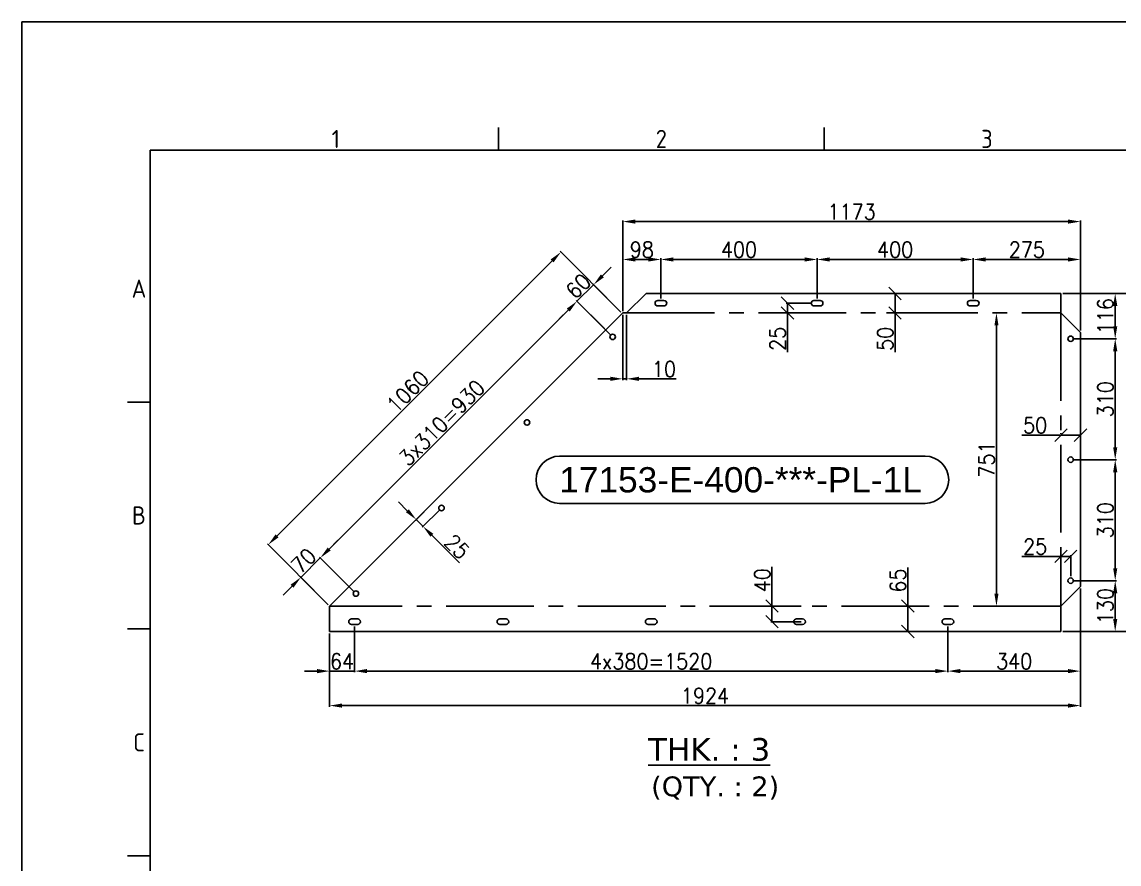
# Model space of a CAD drawing. Header units: inches. Extents: x 98758 to 118468, y 66787 to 119708.
# Drawn here: x 98965 to 101776, y 89484 to 91642 of the extents above; entities that cross this region are included whole.
import ezdxf
from ezdxf.enums import TextEntityAlignment as Align

# ---------------------------------------------------------------- set-up
doc = ezdxf.new("R2010")
doc.units = ezdxf.units.IN
doc.header["$MEASUREMENT"] = 0
for name, pattern in [('CENTER2', [1.125, 0.75, -0.125, 0.125, -0.125]), ('HIDDEN', [0.375, 0.25, -0.125]), ('HIDDEN2', [0.1875, 0.125, -0.0625])]:
    doc.linetypes.add(name, pattern=pattern)
for name, color, linetype in [('2', 2, 'HIDDEN2'), ('3', 3, 'Continuous'), ('3-TEXT', 6, 'Continuous'), ('CADRE', 5, 'Continuous')]:
    doc.layers.add(name, color=color, linetype=linetype)
doc.styles.add('ISO Proportional', font='isocp.shx')
doc.styles.add('ROMANS', font='ROMANS.shx', dxfattribs={"width": 0.9})
doc.styles.add('style1', font='verdana.ttf')
doc.styles.add('style10', font='swissl.ttf', dxfattribs={"height": 40})
doc.styles.add('ver', font='verdana.ttf')
doc.dimstyles.new('11', dxfattribs={"dimtxt": 40, "dimasz": 32, "dimexe": 3, "dimexo": 5, "dimgap": 5, "dimtad": 1, "dimdec": 0, "dimdsep": 46, "dimtxsty": 'ROMANS', "dimcen": 2.5, "dimclrd": 6, "dimclre": 6, "dimclrt": 2, "dimadec": 0, "dimazin": 0, "dimtfac": 1, "dimtdec": 0, "dimtmove": 0, "dimatfit": 3, "dimfxl": 1, "dimarcsym": 0})

# ---------------------------------------------------------------- blocks, each defined once
blk = doc.blocks.new('KADR')
at = {"layer": 'CADRE', "color": 2}
for p, q in [((222188.2, 8136.1), (222188.2, 8233.3)), ((223583.6, 8136.1), (223583.6, 8233.3)), ((220598.3, 7056.8), (220695.6, 7056.8)), ((220598.3, 6084.4), (220695.6, 6084.4)), ((220598.3, 5112), (220695.6, 5112))]:
    blk.add_line(p, q, dxfattribs=at)
at = {"layer": 'CADRE', "color": 1}
blk.add_lwpolyline([(220145.5, -7651), (243248.6, -7651), (243248.6, 8686.2), (220145.5, 8686.2)], close=True, dxfattribs=at)
at = {"layer": 'CADRE'}
blk.add_lwpolyline([(220695.6, -7100.9), (242698.5, -7100.9), (242698.5, 8136.1), (220695.6, 8136.1)], close=True, dxfattribs=at)
at = {"layer": 'CADRE', "color": 2, "style": 'ISO Proportional'}
for s, p in [('1', (221490.5, 8184.7)), ('2', (222885.9, 8184.7)), ('3', (224281.2, 8184.7)), ('A', (220647, 7543)), ('B', (220647, 6570.6)), ('C', (220647, 5598.2))]:
    blk.add_text(s, height=77.8, dxfattribs=at).set_placement(p, align=Align.MIDDLE)
blk = doc.blocks.new('*D62')
at = {"color": 6, "lineweight": -2, "transparency": 16777216}
for p, q in [((101657.3, 90209.7), (101769.3, 90209.7)), ((101766.3, 90111.7), (101766.3, 90177.7)), ((101632.3, 90079.7), (101769.3, 90079.7))]:
    blk.add_line(p, q, dxfattribs=at)
at = {"color": 6, "transparency": 16777216}
for points in [[(101761, 90177.7), (101771.7, 90177.7), (101766.3, 90209.7)], [(101761, 90111.7), (101771.7, 90111.7), (101766.3, 90079.7)]]:
    blk.add_solid(points, dxfattribs=at)
at = {"layer": 'Defpoints', "color": 0, "transparency": 16777216}
for p in [(101652.3, 90209.7, -0.2), (101766.3, 90209.7), (101627.3, 90079.7, -0.2)]:
    blk.add_point(p, dxfattribs=at)
at = {"color": 2, "transparency": 16777216, "insert": (101741.3, 90144.7), "char_height": 40, "attachment_point": 5, "rotation": 90, "style": 'ROMANS'}
blk.add_mtext('130', dxfattribs=at)
blk = doc.blocks.new('*D63')
at = {"color": 6, "lineweight": -2, "transparency": 16777216}
for p, q in [((101657.3, 90519.7), (101769.3, 90519.7)), ((101766.3, 90241.7), (101766.3, 90487.7)), ((101657.3, 90209.7), (101769.3, 90209.7))]:
    blk.add_line(p, q, dxfattribs=at)
at = {"color": 6, "transparency": 16777216}
for points in [[(101761, 90487.7), (101771.7, 90487.7), (101766.3, 90519.7)], [(101761, 90241.7), (101771.7, 90241.7), (101766.3, 90209.7)]]:
    blk.add_solid(points, dxfattribs=at)
at = {"layer": 'Defpoints', "color": 0, "transparency": 16777216}
for p in [(101652.3, 90519.7, -0.2), (101766.3, 90519.7), (101652.3, 90209.7, -0.2)]:
    blk.add_point(p, dxfattribs=at)
at = {"color": 2, "transparency": 16777216, "insert": (101741.3, 90364.7), "char_height": 40, "attachment_point": 5, "rotation": 90, "style": 'ROMANS'}
blk.add_mtext('310', dxfattribs=at)
blk = doc.blocks.new('*D64')
at = {"color": 6, "lineweight": -2, "transparency": 16777216}
for p, q in [((101657.3, 90829.7), (101769.3, 90829.7)), ((101766.3, 90551.7), (101766.3, 90797.7)), ((101657.3, 90519.7), (101769.3, 90519.7))]:
    blk.add_line(p, q, dxfattribs=at)
at = {"color": 6, "transparency": 16777216}
for points in [[(101761, 90797.7), (101771.7, 90797.7), (101766.3, 90829.7)], [(101761, 90551.7), (101771.7, 90551.7), (101766.3, 90519.7)]]:
    blk.add_solid(points, dxfattribs=at)
at = {"layer": 'Defpoints', "color": 0, "transparency": 16777216}
for p in [(101652.3, 90829.7, -0.2), (101766.3, 90829.7), (101652.3, 90519.7, -0.2)]:
    blk.add_point(p, dxfattribs=at)
at = {"color": 2, "transparency": 16777216, "insert": (101741.3, 90674.7), "char_height": 40, "attachment_point": 5, "rotation": 90, "style": 'ROMANS'}
blk.add_mtext('310', dxfattribs=at)
blk = doc.blocks.new('*D65')
at = {"color": 6, "lineweight": -2, "transparency": 16777216}
for p, q in [((101632.3, 90945.7), (101769.3, 90945.7)), ((101766.3, 90861.7), (101766.3, 90913.7)), ((101657.3, 90829.7), (101769.3, 90829.7))]:
    blk.add_line(p, q, dxfattribs=at)
at = {"color": 6, "transparency": 16777216}
for points in [[(101761, 90913.7), (101771.7, 90913.7), (101766.3, 90945.7)], [(101761, 90861.7), (101771.7, 90861.7), (101766.3, 90829.7)]]:
    blk.add_solid(points, dxfattribs=at)
at = {"layer": 'Defpoints', "color": 0, "transparency": 16777216}
for p in [(101627.3, 90945.7, -0.2), (101766.3, 90945.7), (101652.3, 90829.7, -0.2)]:
    blk.add_point(p, dxfattribs=at)
at = {"color": 2, "transparency": 16777216, "insert": (101741.3, 90887.7), "char_height": 40, "attachment_point": 5, "rotation": 90, "style": 'ROMANS'}
blk.add_mtext('116', dxfattribs=at)
blk = doc.blocks.new('*D66')
at = {"color": 6, "lineweight": -2, "transparency": 16777216}
for p, q in [((101737.4, 90945.7), (101884.8, 90945.7)), ((101881.8, 90111.7), (101881.8, 90913.7)), ((101737.4, 90079.7), (101884.8, 90079.7))]:
    blk.add_line(p, q, dxfattribs=at)
at = {"color": 6, "transparency": 16777216}
for points in [[(101876.5, 90913.7), (101887.1, 90913.7), (101881.8, 90945.7)], [(101876.5, 90111.7), (101887.1, 90111.7), (101881.8, 90079.7)]]:
    blk.add_solid(points, dxfattribs=at)
at = {"layer": 'Defpoints', "color": 0, "transparency": 16777216}
for p in [(101732.4, 90945.7), (101881.8, 90945.7), (101732.4, 90079.7)]:
    blk.add_point(p, dxfattribs=at)
at = {"color": 2, "transparency": 16777216, "insert": (101856.8, 90512.7), "char_height": 40, "attachment_point": 5, "rotation": 90, "style": 'ROMANS'}
blk.add_mtext('866', dxfattribs=at)
blk = doc.blocks.new('*D67')
at = {"color": 6, "lineweight": -2, "transparency": 16777216}
for p, q in [((101402.5, 90932.7), (101402.5, 91035.9)), ((101645.3, 91032.9), (101434.5, 91032.9)), ((101677.3, 90850.7), (101677.3, 91035.9))]:
    blk.add_line(p, q, dxfattribs=at)
at = {"color": 6, "transparency": 16777216}
for points in [[(101434.5, 91038.2), (101434.5, 91027.5), (101402.5, 91032.9)], [(101645.3, 91038.2), (101645.3, 91027.5), (101677.3, 91032.9)]]:
    blk.add_solid(points, dxfattribs=at)
at = {"layer": 'Defpoints', "color": 0, "transparency": 16777216}
for p in [(101402.5, 91032.9), (101402.5, 90927.7, -0.2), (101677.3, 90845.7, -0.2)]:
    blk.add_point(p, dxfattribs=at)
at = {"color": 2, "transparency": 16777216, "insert": (101539.9, 91057.9), "char_height": 40, "attachment_point": 5, "style": 'ROMANS'}
blk.add_mtext('275', dxfattribs=at)
blk = doc.blocks.new('*D68')
at = {"color": 6, "lineweight": -2, "transparency": 16777216}
for p, q in [((101002.5, 90932.7), (101002.5, 91035.9)), ((101370.5, 91032.9), (101034.5, 91032.9)), ((101402.5, 90932.7), (101402.5, 91035.9))]:
    blk.add_line(p, q, dxfattribs=at)
at = {"color": 6, "transparency": 16777216}
for points in [[(101034.5, 91038.2), (101034.5, 91027.5), (101002.5, 91032.9)], [(101370.5, 91038.2), (101370.5, 91027.5), (101402.5, 91032.9)]]:
    blk.add_solid(points, dxfattribs=at)
at = {"layer": 'Defpoints', "color": 0, "transparency": 16777216}
for p in [(101002.5, 91032.9), (101002.5, 90927.7, -0.2), (101402.5, 90927.7, -0.2)]:
    blk.add_point(p, dxfattribs=at)
at = {"color": 2, "transparency": 16777216, "insert": (101202.5, 91057.9), "char_height": 40, "attachment_point": 5, "style": 'ROMANS'}
blk.add_mtext('400', dxfattribs=at)
blk = doc.blocks.new('*D69')
at = {"color": 6, "lineweight": -2, "transparency": 16777216}
for p, q in [((100602.3, 90932.7), (100602.3, 91035.9)), ((100970.5, 91032.9), (100634.3, 91032.9)), ((101002.5, 90932.7), (101002.5, 91035.9))]:
    blk.add_line(p, q, dxfattribs=at)
at = {"color": 6, "transparency": 16777216}
for points in [[(100634.3, 91038.2), (100634.3, 91027.5), (100602.3, 91032.9)], [(100970.5, 91038.2), (100970.5, 91027.5), (101002.5, 91032.9)]]:
    blk.add_solid(points, dxfattribs=at)
at = {"layer": 'Defpoints', "color": 0, "transparency": 16777216}
for p in [(100602.3, 91032.9), (100602.3, 90927.7, -0.2), (101002.5, 90927.7, -0.2)]:
    blk.add_point(p, dxfattribs=at)
at = {"color": 2, "transparency": 16777216, "insert": (100802.4, 91057.9), "char_height": 40, "attachment_point": 5, "style": 'ROMANS'}
blk.add_mtext('400', dxfattribs=at)
blk = doc.blocks.new('*D70')
at = {"color": 6, "lineweight": -2, "transparency": 16777216}
for p, q in [((100504.7, 90900.7), (100504.7, 91035.9)), ((100570.3, 91032.9), (100536.7, 91032.9)), ((100602.3, 90932.7), (100602.3, 91035.9))]:
    blk.add_line(p, q, dxfattribs=at)
at = {"color": 6, "transparency": 16777216}
for points in [[(100536.7, 91038.2), (100536.7, 91027.5), (100504.7, 91032.9)], [(100570.3, 91038.2), (100570.3, 91027.5), (100602.3, 91032.9)]]:
    blk.add_solid(points, dxfattribs=at)
at = {"layer": 'Defpoints', "color": 0, "transparency": 16777216}
for p in [(100504.7, 91032.9), (100602.3, 90927.7, -0.2), (100504.7, 90895.7, -0.2)]:
    blk.add_point(p, dxfattribs=at)
at = {"color": 2, "transparency": 16777216, "insert": (100553.5, 91057.9), "char_height": 40, "attachment_point": 5, "style": 'ROMANS'}
blk.add_mtext('98', dxfattribs=at)
blk = doc.blocks.new('*D71')
at = {"color": 6, "lineweight": -2, "transparency": 16777216}
for p, q in [((100504.7, 90890.7), (100504.7, 90724)), ((100514.7, 90890.7), (100514.7, 90724)), ((100472.7, 90727), (100440.7, 90727)), ((100504.7, 90727), (100514.7, 90727)), ((100546.7, 90727), (100641.8, 90727))]:
    blk.add_line(p, q, dxfattribs=at)
at = {"color": 6, "transparency": 16777216}
for points in [[(100472.7, 90732.4), (100472.7, 90721.7), (100504.7, 90727)], [(100546.7, 90732.4), (100546.7, 90721.7), (100514.7, 90727)]]:
    blk.add_solid(points, dxfattribs=at)
at = {"layer": 'Defpoints', "color": 0, "transparency": 16777216}
for p in [(100504.7, 90895.7, -0.2), (100514.7, 90895.7, -0.2), (100514.7, 90727)]:
    blk.add_point(p, dxfattribs=at)
at = {"color": 2, "transparency": 16777216, "insert": (100610.2, 90752), "char_height": 40, "attachment_point": 5, "style": 'ROMANS'}
blk.add_mtext('10', dxfattribs=at)
blk = doc.blocks.new('*D72')
at = {"color": 6, "lineweight": -2, "transparency": 16777216}
for p, q in [((100475.2, 90837.9), (100385.3, 90927.8)), ((100364.8, 90903), (99752.4, 90290.7)), ((99817.6, 90180.3), (99727.7, 90270.2))]:
    blk.add_line(p, q, dxfattribs=at)
at = {"color": 6, "transparency": 16777216}
for points in [[(100361, 90906.8), (100368.6, 90899.3), (100387.4, 90925.7)], [(99748.6, 90294.5), (99756.2, 90286.9), (99729.8, 90268.1)]]:
    blk.add_solid(points, dxfattribs=at)
at = {"layer": 'Defpoints', "color": 0, "transparency": 16777216}
for p in [(100478.7, 90834.4, -0.4), (99729.8, 90268.1), (99821.1, 90176.8, -0.2)]:
    blk.add_point(p, dxfattribs=at)
at = {"color": 2, "transparency": 16777216, "insert": (100040.9, 90614.5), "char_height": 40, "attachment_point": 5, "rotation": 44.9992, "style": 'ROMANS'}
blk.add_mtext('3x310=930', dxfattribs=at)
blk = doc.blocks.new('*D73')
at = {"color": 6, "lineweight": -2, "transparency": 16777216}
for p, q in [((99752.4, 90290.7), (99775, 90313.3)), ((99680, 90218.3), (99729.8, 90268.1)), ((99799.9, 90198), (99727.7, 90270.2)), ((99657.4, 90195.7), (99634.8, 90173)), ((99750.1, 90148.2), (99677.9, 90220.4))]:
    blk.add_line(p, q, dxfattribs=at)
at = {"color": 6, "transparency": 16777216}
for points in [[(99748.6, 90294.5), (99756.2, 90286.9), (99729.8, 90268.1)], [(99653.6, 90199.4), (99661.2, 90191.9), (99680, 90218.3)]]:
    blk.add_solid(points, dxfattribs=at)
at = {"layer": 'Defpoints', "color": 0, "transparency": 16777216}
for p in [(99729.8, 90268.1), (99803.4, 90194.4), (99753.7, 90144.7, -0.2)]:
    blk.add_point(p, dxfattribs=at)
at = {"color": 2, "transparency": 16777216, "insert": (99687.2, 90260.9), "char_height": 40, "attachment_point": 5, "rotation": 44.9992, "style": 'ROMANS'}
blk.add_mtext('70', dxfattribs=at)
blk = doc.blocks.new('*D74')
at = {"color": 6, "lineweight": -2, "transparency": 16777216}
for p, q in [((100452.6, 90990.9), (100475.2, 91013.5)), ((100430, 90968.2), (100387.4, 90925.7)), ((100500.1, 90898.1), (100427.8, 90970.3)), ((100457.5, 90855.6), (100385.3, 90927.8)), ((100364.8, 90903), (100342.2, 90880.4))]:
    blk.add_line(p, q, dxfattribs=at)
at = {"color": 6, "transparency": 16777216}
for points in [[(100448.8, 90994.6), (100456.4, 90987.1), (100430, 90968.2)], [(100361, 90906.8), (100368.6, 90899.3), (100387.4, 90925.7)]]:
    blk.add_solid(points, dxfattribs=at)
at = {"layer": 'Defpoints', "color": 0, "transparency": 16777216}
for p in [(100387.4, 90925.7), (100503.6, 90894.6, -0.2), (100461, 90852)]:
    blk.add_point(p, dxfattribs=at)
at = {"color": 2, "transparency": 16777216, "insert": (100391, 90964.6), "char_height": 40, "attachment_point": 5, "rotation": 44.9992, "style": 'ROMANS'}
blk.add_mtext('60', dxfattribs=at)
blk = doc.blocks.new('*D75')
at = {"color": 6, "lineweight": -2, "transparency": 16777216}
for p, q in [((100499.9, 90898), (100344.1, 91053.9)), ((100323.5, 91029.1), (99619, 90324.6)), ((99750.1, 90148.2), (99594.3, 90304.1))]:
    blk.add_line(p, q, dxfattribs=at)
at = {"color": 6, "transparency": 16777216}
for points in [[(100319.8, 91032.9), (100327.3, 91025.3), (100346.2, 91051.7)], [(99615.2, 90328.3), (99622.8, 90320.8), (99596.4, 90301.9)]]:
    blk.add_solid(points, dxfattribs=at)
at = {"layer": 'Defpoints', "color": 0, "transparency": 16777216}
for p in [(100503.5, 90894.5, -0.2), (99596.4, 90301.9), (99753.7, 90144.7, -0.2)]:
    blk.add_point(p, dxfattribs=at)
at = {"color": 2, "transparency": 16777216, "insert": (99953.6, 90694.5), "char_height": 40, "attachment_point": 5, "rotation": 45, "style": 'ROMANS'}
blk.add_mtext('1060', dxfattribs=at)
blk = doc.blocks.new('*D76')
at = {"color": 6, "lineweight": -2, "transparency": 16777216}
for p, q in [((99952.8, 90389.1), (99930.2, 90411.7)), ((100019.1, 90410.1), (99973.3, 90364.3)), ((100036.8, 90392.4), (99991, 90346.6)), ((99975.4, 90366.4), (99993.1, 90348.7)), ((100015.7, 90326.1), (100086.6, 90255.2))]:
    blk.add_line(p, q, dxfattribs=at)
at = {"color": 6, "transparency": 16777216}
for points in [[(99956.6, 90392.8), (99949, 90385.3), (99975.4, 90366.4)], [(100019.5, 90329.9), (100012, 90322.3), (99993.1, 90348.7)]]:
    blk.add_solid(points, dxfattribs=at)
at = {"layer": 'Defpoints', "color": 0, "transparency": 16777216}
for p in [(100022.6, 90413.6, -0.2), (100040.3, 90396, -0.2), (99975.4, 90366.4)]:
    blk.add_point(p, dxfattribs=at)
at = {"color": 2, "transparency": 16777216, "insert": (100080.2, 90297), "char_height": 40, "attachment_point": 5, "rotation": 315, "style": 'ROMANS'}
blk.add_mtext('25', dxfattribs=at)
blk = doc.blocks.new('*D77')
at = {"color": 6, "lineweight": -2, "transparency": 16777216}
for p, q in [((101677.3, 90189.7), (101677.3, 89975)), ((101337.6, 90092.7), (101337.6, 89975)), ((101645.3, 89978), (101369.6, 89978))]:
    blk.add_line(p, q, dxfattribs=at)
at = {"color": 6, "transparency": 16777216}
for points in [[(101369.6, 89983.4), (101369.6, 89972.7), (101337.6, 89978)], [(101645.3, 89983.4), (101645.3, 89972.7), (101677.3, 89978)]]:
    blk.add_solid(points, dxfattribs=at)
at = {"layer": 'Defpoints', "color": 0, "transparency": 16777216}
for p in [(101677.3, 90194.7, -0.2), (101337.6, 90097.7, -0.2), (101337.6, 89978)]:
    blk.add_point(p, dxfattribs=at)
at = {"color": 2, "transparency": 16777216, "insert": (101507.5, 90003), "char_height": 40, "attachment_point": 5, "style": 'ROMANS'}
blk.add_mtext('340', dxfattribs=at)
blk = doc.blocks.new('*D78')
at = {"color": 6, "lineweight": -2, "transparency": 16777216}
for p, q in [((99817.6, 90092.7), (99817.6, 89975)), ((101337.6, 90092.7), (101337.6, 89975)), ((101305.6, 89978), (99849.6, 89978))]:
    blk.add_line(p, q, dxfattribs=at)
at = {"color": 6, "transparency": 16777216}
for points in [[(99849.6, 89983.4), (99849.6, 89972.7), (99817.6, 89978)], [(101305.6, 89983.4), (101305.6, 89972.7), (101337.6, 89978)]]:
    blk.add_solid(points, dxfattribs=at)
at = {"layer": 'Defpoints', "color": 0, "transparency": 16777216}
for p in [(99817.6, 90097.7, -0.2), (101337.6, 90097.7, -0.2), (99817.6, 89978)]:
    blk.add_point(p, dxfattribs=at)
at = {"color": 2, "transparency": 16777216, "insert": (100577.6, 90003), "char_height": 40, "attachment_point": 5, "style": 'ROMANS'}
blk.add_mtext('4x380=1520', dxfattribs=at)
blk = doc.blocks.new('*D79')
at = {"color": 6, "lineweight": -2, "transparency": 16777216}
for p, q in [((99817.6, 90092.7), (99817.6, 89975)), ((99753.7, 90074.7), (99753.7, 89975)), ((99721.7, 89978), (99689.7, 89978)), ((99817.6, 89978), (99753.7, 89978)), ((99849.6, 89978), (99881.6, 89978))]:
    blk.add_line(p, q, dxfattribs=at)
at = {"color": 6, "transparency": 16777216}
for points in [[(99721.7, 89983.4), (99721.7, 89972.7), (99753.7, 89978)], [(99849.6, 89983.4), (99849.6, 89972.7), (99817.6, 89978)]]:
    blk.add_solid(points, dxfattribs=at)
at = {"layer": 'Defpoints', "color": 0, "transparency": 16777216}
for p in [(99817.6, 90097.7, -0.2), (99753.7, 90079.7, -0.2), (99753.7, 89978)]:
    blk.add_point(p, dxfattribs=at)
at = {"color": 2, "transparency": 16777216, "insert": (99785.6, 90003), "char_height": 40, "attachment_point": 5, "style": 'ROMANS'}
blk.add_mtext('64', dxfattribs=at)
blk = doc.blocks.new('*D80')
at = {"color": 6, "lineweight": -2, "transparency": 16777216}
for p, q in [((99753.7, 90019.8), (99753.7, 89886.6)), ((101677.3, 90019.8), (101677.3, 89886.6)), ((99785.7, 89889.6), (101645.3, 89889.6))]:
    blk.add_line(p, q, dxfattribs=at)
at = {"color": 6, "transparency": 16777216}
for points in [[(99785.7, 89895), (99785.7, 89884.3), (99753.7, 89889.6)], [(101645.3, 89895), (101645.3, 89884.3), (101677.3, 89889.6)]]:
    blk.add_solid(points, dxfattribs=at)
at = {"layer": 'Defpoints', "color": 0, "transparency": 16777216}
for p in [(99753.7, 90024.8), (101677.3, 90024.8), (101677.3, 89889.6)]:
    blk.add_point(p, dxfattribs=at)
at = {"color": 2, "transparency": 16777216, "insert": (100715.5, 89914.6), "char_height": 40, "attachment_point": 5, "style": 'ROMANS'}
blk.add_mtext('1924', dxfattribs=at)
blk = doc.blocks.new('_Oblique')
at = {"color": 0, "linetype": 'ByBlock', "lineweight": -2}
blk.add_line((-0.5, -0.5), (0.5, 0.5), dxfattribs=at)
blk = doc.blocks.new('*D86')
at = {"color": 6, "lineweight": -2, "transparency": 16777216}
for p, q in [((101627.3, 90582.8), (101527.1, 90582.8)), ((101627.3, 90587.8), (101627.3, 90585.8)), ((101677.3, 90582.8), (101627.3, 90582.8)), ((101677.3, 90587.8), (101677.3, 90585.8))]:
    blk.add_line(p, q, dxfattribs=at)
at = {"layer": 'Defpoints', "color": 0, "transparency": 16777216}
for p in [(101627.3, 90582.8, -0.2), (101627.3, 90582.8), (101677.3, 90582.8, -0.2)]:
    blk.add_point(p, dxfattribs=at)
at = {"color": 6, "lineweight": -2, "transparency": 16777216, "xscale": 32, "yscale": 32, "zscale": 32, "rotation": 180}
blk.add_blockref('_Oblique', (101627.3, 90582.8), dxfattribs=at)
at = {"color": 6, "lineweight": -2, "transparency": 16777216, "xscale": 32, "yscale": 32, "zscale": 32}
blk.add_blockref('_Oblique', (101677.3, 90582.8), dxfattribs=at)
at = {"color": 2, "transparency": 16777216, "insert": (101561.2, 90607.8), "char_height": 40, "attachment_point": 5, "style": 'ROMANS'}
blk.add_mtext('50', dxfattribs=at)
blk = doc.blocks.new('*D87')
at = {"color": 6, "lineweight": -2, "transparency": 16777216}
for p, q in [((101627.3, 90272.1), (101527.1, 90272.1)), ((101627.3, 90221.7), (101627.3, 90275.1)), ((101652.3, 90272.1), (101627.3, 90272.1)), ((101652.3, 90221.7), (101652.3, 90275.1))]:
    blk.add_line(p, q, dxfattribs=at)
at = {"layer": 'Defpoints', "color": 0, "transparency": 16777216}
for p in [(101627.3, 90272.1), (101627.3, 90216.7, -0.2), (101652.3, 90216.7, -0.2)]:
    blk.add_point(p, dxfattribs=at)
at = {"color": 6, "lineweight": -2, "transparency": 16777216, "xscale": 32, "yscale": 32, "zscale": 32, "rotation": 180}
blk.add_blockref('_Oblique', (101627.3, 90272.1), dxfattribs=at)
at = {"color": 6, "lineweight": -2, "transparency": 16777216, "xscale": 32, "yscale": 32, "zscale": 32}
blk.add_blockref('_Oblique', (101652.3, 90272.1), dxfattribs=at)
at = {"color": 2, "transparency": 16777216, "insert": (101561.2, 90297.1), "char_height": 40, "attachment_point": 5, "style": 'ROMANS'}
blk.add_mtext('25', dxfattribs=at)
blk = doc.blocks.new('*D88')
at = {"color": 6, "lineweight": -2, "transparency": 16777216}
for p, q in [((101235, 90144.7), (101235, 90243.2)), ((101194.3, 90144.7), (101238, 90144.7)), ((101235, 90079.7), (101235, 90144.7)), ((101194.3, 90079.7), (101238, 90079.7))]:
    blk.add_line(p, q, dxfattribs=at)
at = {"layer": 'Defpoints', "color": 0, "transparency": 16777216}
for p in [(101189.3, 90144.7, -0.2), (101235, 90144.7), (101189.3, 90079.7, -0.2)]:
    blk.add_point(p, dxfattribs=at)
at = {"color": 6, "lineweight": -2, "transparency": 16777216, "xscale": 32, "yscale": 32, "zscale": 32}
for p, rotation in [((101235, 90144.7), 90), ((101235, 90079.7), 270)]:
    blk.add_blockref('_Oblique', p, dxfattribs=dict(at, rotation=rotation))
at = {"color": 2, "transparency": 16777216, "insert": (101210, 90209.9), "char_height": 40, "attachment_point": 5, "rotation": 90, "style": 'ROMANS'}
blk.add_mtext('65', dxfattribs=at)
blk = doc.blocks.new('*D89')
at = {"color": 6, "lineweight": -2, "transparency": 16777216}
for p, q in [((100887, 90144.7), (100887, 90244.9)), ((100961.8, 90144.7), (100884, 90144.7)), ((100887, 90104.7), (100887, 90144.7)), ((100961.8, 90104.7), (100884, 90104.7))]:
    blk.add_line(p, q, dxfattribs=at)
at = {"layer": 'Defpoints', "color": 0, "transparency": 16777216}
for p in [(100887, 90144.7), (100966.8, 90144.7, -0.2), (100966.8, 90104.7, -0.2)]:
    blk.add_point(p, dxfattribs=at)
at = {"color": 6, "lineweight": -2, "transparency": 16777216, "xscale": 32, "yscale": 32, "zscale": 32}
for p, rotation in [((100887, 90144.7), 90), ((100887, 90104.7), 270)]:
    blk.add_blockref('_Oblique', p, dxfattribs=dict(at, rotation=rotation))
at = {"color": 2, "transparency": 16777216, "insert": (100862, 90210.8), "char_height": 40, "attachment_point": 5, "rotation": 90, "style": 'ROMANS'}
blk.add_mtext('40', dxfattribs=at)
blk = doc.blocks.new('*D90')
at = {"color": 6, "lineweight": -2, "transparency": 16777216}
for p, q in [((101180.8, 90945.7), (101205.2, 90945.7)), ((101202.2, 90945.7), (101202.2, 90895.7)), ((101180.8, 90895.7), (101205.2, 90895.7)), ((101202.2, 90895.7), (101202.2, 90795.4))]:
    blk.add_line(p, q, dxfattribs=at)
at = {"layer": 'Defpoints', "color": 0, "transparency": 16777216}
for p in [(101175.8, 90945.7, -0.2), (101175.8, 90895.7, -0.2), (101202.2, 90895.7)]:
    blk.add_point(p, dxfattribs=at)
at = {"color": 6, "lineweight": -2, "transparency": 16777216, "xscale": 32, "yscale": 32, "zscale": 32}
for p, rotation in [((101202.2, 90945.7), 90), ((101202.2, 90895.7), 270)]:
    blk.add_blockref('_Oblique', p, dxfattribs=dict(at, rotation=rotation))
at = {"color": 2, "transparency": 16777216, "insert": (101177.2, 90829.5), "char_height": 40, "attachment_point": 5, "rotation": 90, "style": 'ROMANS'}
blk.add_mtext('50', dxfattribs=at)
blk = doc.blocks.new('*D91')
at = {"color": 6, "lineweight": -2, "transparency": 16777216}
for p, q in [((100989.5, 90920.7), (100923.6, 90920.7)), ((100926.6, 90920.7), (100926.6, 90895.7)), ((100989.5, 90895.7), (100923.6, 90895.7)), ((100926.6, 90895.7), (100926.6, 90795.4))]:
    blk.add_line(p, q, dxfattribs=at)
at = {"layer": 'Defpoints', "color": 0, "transparency": 16777216}
for p in [(100994.5, 90920.7, -0.2), (100926.6, 90895.7), (100994.5, 90895.7, -0.2)]:
    blk.add_point(p, dxfattribs=at)
at = {"color": 6, "lineweight": -2, "transparency": 16777216, "xscale": 32, "yscale": 32, "zscale": 32}
for p, rotation in [((100926.6, 90920.7), 90), ((100926.6, 90895.7), 270)]:
    blk.add_blockref('_Oblique', p, dxfattribs=dict(at, rotation=rotation))
at = {"color": 2, "transparency": 16777216, "insert": (100901.6, 90829.5), "char_height": 40, "attachment_point": 5, "rotation": 90, "style": 'ROMANS'}
blk.add_mtext('25', dxfattribs=at)
blk = doc.blocks.new('*D162')
at = {"color": 6, "lineweight": -2, "transparency": 16777216}
for p, q in [((101465.5, 90895.7), (101459.1, 90895.7)), ((101462.1, 90176.7), (101462.1, 90863.7)), ((101465.5, 90144.7), (101459.1, 90144.7))]:
    blk.add_line(p, q, dxfattribs=at)
at = {"color": 6, "transparency": 16777216}
for points in [[(101456.8, 90863.7), (101467.4, 90863.7), (101462.1, 90895.7)], [(101456.8, 90176.7), (101467.4, 90176.7), (101462.1, 90144.7)]]:
    blk.add_solid(points, dxfattribs=at)
at = {"layer": 'Defpoints', "color": 0, "transparency": 16777216}
for p in [(101462.1, 90895.7), (101470.5, 90895.7, -0.2), (101470.5, 90144.7, -0.2)]:
    blk.add_point(p, dxfattribs=at)
at = {"color": 2, "transparency": 16777216, "insert": (101437.1, 90520.2), "char_height": 40, "attachment_point": 5, "rotation": 90, "style": 'ROMANS'}
blk.add_mtext('751', dxfattribs=at)
blk = doc.blocks.new('*D165')
at = {"color": 6, "lineweight": -2, "transparency": 16777216}
for p, q in [((100504.7, 90973.3), (100504.7, 91133)), ((100536.7, 91130), (101645.3, 91130)), ((101677.3, 90989.2), (101677.3, 91133))]:
    blk.add_line(p, q, dxfattribs=at)
at = {"color": 6, "transparency": 16777216}
for points in [[(100536.7, 91135.3), (100536.7, 91124.6), (100504.7, 91130)], [(101645.3, 91135.3), (101645.3, 91124.6), (101677.3, 91130)]]:
    blk.add_solid(points, dxfattribs=at)
at = {"layer": 'Defpoints', "color": 0, "transparency": 16777216}
for p in [(101677.3, 91130), (101677.3, 90984.2), (100504.7, 90968.3)]:
    blk.add_point(p, dxfattribs=at)
at = {"color": 2, "transparency": 16777216, "insert": (101091, 91155), "char_height": 40, "attachment_point": 5, "style": 'ROMANS'}
blk.add_mtext('1173', dxfattribs=at)

msp = doc.modelspace()

# ---------------------------------------------------------------- linework, layer by layer
for p, q in [((100514.7, 90895.7, -0.2), (100564.7, 90945.7, -0.2)), ((101627.3, 90945.7, -0.2), (100564.7, 90945.7, -0.2)), ((101627.3, 90895.7, -0.2), (101627.3, 90945.7, -0.2)), ((99753.7, 90144.7, -0.2), (100504.7, 90895.7, -0.2)), ((100514.7, 90895.7, -0.2), (100504.7, 90895.7, -0.2)), ((101627.3, 90895.7, -0.2), (101677.3, 90845.7, -0.2)), ((101627.3, 90895.7, -0.2), (101677.3, 90845.7, -0.2)), ((101677.3, 90845.7, -0.2), (101677.3, 90194.7, -0.2)), ((101627.3, 90144.7, -0.2), (101677.3, 90194.7, -0.2)), ((101627.3, 90144.7, -0.2), (101677.3, 90194.7, -0.2)), ((99753.7, 90144.7, -0.2), (99753.7, 90079.7, -0.2)), ((101627.3, 90144.7, -0.2), (101627.3, 90079.7, -0.2)), ((99753.7, 90079.7, -0.2), (101627.3, 90079.7, -0.2))]:
    msp.add_line(p, q)
at = {"color": 3, "linetype": 'CENTER2', "ltscale": 300}
for p, q in [((100514.7, 90895.7, -0.2), (101627.3, 90895.7, -0.2)), ((101627.3, 90895.7, -0.2), (101627.3, 90144.7, -0.2)), ((101627.3, 90895.7, -0.2), (101627.3, 90144.7, -0.2))]:
    msp.add_line(p, q, dxfattribs=at)
at = {"elevation": -0.2}
for points in [[(100594.3, 90927.7, 1), (100594.3, 90913.7), (100610.3, 90913.7, 1), (100610.3, 90927.7)], [(100994.5, 90927.7, 1), (100994.5, 90913.7), (101010.5, 90913.7, 1), (101010.5, 90927.7)], [(101394.5, 90927.7, 1), (101394.5, 90913.7), (101410.5, 90913.7, 1), (101410.5, 90927.7)], [(99825.6, 90111.7, -1), (99825.6, 90097.7), (99809.6, 90097.7, -1), (99809.6, 90111.7)], [(100205.6, 90111.7, -1), (100205.6, 90097.7), (100189.6, 90097.7, -1), (100189.6, 90111.7)], [(100585.6, 90111.7, -1), (100585.6, 90097.7), (100569.6, 90097.7, -1), (100569.6, 90111.7)], [(100965.6, 90111.7, -1), (100965.6, 90097.7), (100949.6, 90097.7, -1), (100949.6, 90111.7)], [(101345.6, 90111.7, -1), (101345.6, 90097.7), (101329.6, 90097.7, -1), (101329.6, 90111.7)]]:
    msp.add_lwpolyline(points, format="xyb", close=True, dxfattribs=at)
at = {"color": 3, "linetype": 'CENTER2', "ltscale": 300, "elevation": -0.2}
msp.add_lwpolyline([(101627.3, 90144.7), (99753.7, 90144.7)], dxfattribs=at)
at = {"extrusion": (7.99687e-05, 0.000187317, 1)}
for centre in [(100478.7, 90834.4, 24.7), (100478.7, 90834.4, 24.8), (100259.5, 90615.2, 24.8), (100040.3, 90396, 24.7), (99821.1, 90176.8, 24.7)]:
    msp.add_circle(centre, 7, dxfattribs=at)
for centre in [(101652.3, 90829.7, -0.2), (101652.3, 90519.7, -0.2), (101652.3, 90209.7, -0.2)]:
    msp.add_circle(centre, 7)
at = {"layer": '2', "color": 8, "linetype": 'ByBlock', "elevation": -0.2}
msp.add_lwpolyline([(100342.9, 90528.8), (101279.2, 90528.8, -1), (101279.2, 90407.9), (100342.9, 90407.9, -1), (100342.9, 90528.8)], format="xyb", dxfattribs=at)

# ---------------------------------------------------------------- block references
at = {"color": 11, "xscale": 0.5977893847728885, "yscale": 0.5977893847728885, "zscale": 0.5977893847728885}
msp.add_blockref('KADR', (-32635.2, 86449.1), dxfattribs=at)

# ---------------------------------------------------------------- texts
at = {"layer": '3', "linetype": 'HIDDEN', "ltscale": 20, "style": 'ver'}
msp.add_text('%%UTHK. : 3', height=57.8, dxfattribs=at).set_placement((100569.8, 89748.5))
at = {"layer": '3-TEXT', "color": 2}
for s, height, style, p in [('17153-E-400-***-PL-1L', 64.68, 'style10', (100806.5, 90468.3, -0.2)), ('(QTY. : 2)', 50.72, 'style1', (100741.4, 89682.7))]:
    msp.add_text(s, height=height, dxfattribs=dict(at, style=style)).set_placement(p, align=Align.MIDDLE_CENTER)

# ---------------------------------------------------------------- dimensions: what is measured, and where the dimension line sits
for base, p1, p2, picture, middle in [((101677.3, 91130), (100504.7, 90968.3), (101677.3, 90984.2), '*D165', (101091, 91155)), ((101402.5, 91032.9), (101677.3, 90845.7, -0.2), (101402.5, 90927.7, -0.2), '*D67', (101539.9, 91057.9)), ((100514.7, 90727), (100504.7, 90895.7, -0.2), (100514.7, 90895.7, -0.2), '*D71', (100610.2, 90752)), ((101337.6, 89978), (101677.3, 90194.7, -0.2), (101337.6, 90097.7, -0.2), '*D77', (101507.5, 90003)), ((101677.3, 89889.6), (99753.7, 90024.8), (101677.3, 90024.8), '*D80', (100715.5, 89914.6))]:
    dim = msp.add_linear_dim(base=base, p1=p1, p2=p2, dimstyle='11')
    dim.commit()
    dim.dimension.update_dxf_attribs({"geometry": picture, "text_midpoint": middle})
for base, p1, p2, override, picture, middle in [((100504.7, 91032.9), (100602.3, 90927.7, -0.2), (100504.7, 90895.7, -0.2), {"dimtmove": 1}, '*D70', (100553.5, 91057.9)), ((100602.3, 91032.9), (101002.5, 90927.7, -0.2), (100602.3, 90927.7, -0.2), {"dimtmove": 1}, '*D69', (100802.4, 91057.9)), ((101002.5, 91032.9), (101402.5, 90927.7, -0.2), (101002.5, 90927.7, -0.2), {"dimtmove": 1}, '*D68', (101202.5, 91057.9)), ((101627.3, 90582.8), (101677.3, 90582.8, -0.2), (101627.3, 90582.8, -0.2), {"dimblk1": 'Oblique', "dimblk2": 'Oblique', "dimsah": 1}, '*D86', (101561.2, 90607.8)), ((101627.3, 90272.1), (101652.3, 90216.7, -0.2), (101627.3, 90216.7, -0.2), {"dimblk1": 'Oblique', "dimblk2": 'Oblique', "dimsah": 1}, '*D87', (101561.2, 90297.1))]:
    dim = msp.add_linear_dim(base=base, p1=p1, p2=p2, dimstyle='11', override=override)
    dim.commit()
    dim.dimension.update_dxf_attribs({"geometry": picture, "text_midpoint": middle})
for p1, p2, distance, picture, middle in [((100503.5, 90894.5, -0.2), (99753.7, 90144.7, -0.2), -222.4, '*D75', (99953.6, 90694.5)), ((99753.7, 90144.7, -0.2), (99803.4, 90194.4), 104.1, '*D73', (99687.2, 90260.9))]:
    dim = msp.add_aligned_dim(p1=p1, p2=p2, distance=distance, dimstyle='11')
    dim.commit()
    dim.dimension.update_dxf_attribs({"geometry": picture, "text_midpoint": middle})
for base, p1, p2, angle, picture, middle in [((100387.4, 90925.7), (100503.6, 90894.6, -0.2), (100461, 90852), 224.9992, '*D74', (100408.7, 90946.9)), ((99975.4, 90366.4), (100040.3, 90396, -0.2), (100022.6, 90413.6, -0.2), 135, '*D76', (100062.5, 90279.4))]:
    dim = msp.add_linear_dim(base=base, p1=p1, p2=p2, angle=angle, dimstyle='11')
    dim.commit()
    dim.dimension.update_dxf_attribs({"geometry": picture, "text_midpoint": middle, "dimtype": 161})
for base, p1, p2, override, picture, middle in [((101202.2, 90895.7), (101175.8, 90945.7, -0.2), (101175.8, 90895.7, -0.2), {"dimblk1": 'Oblique', "dimblk2": 'Oblique', "dimsah": 1}, '*D90', (101177.2, 90829.5)), ((100926.6, 90895.7), (100994.5, 90920.7, -0.2), (100994.5, 90895.7, -0.2), {"dimblk1": 'Oblique', "dimblk2": 'Oblique', "dimsah": 1}, '*D91', (100901.6, 90829.5)), ((101766.3, 90945.7), (101652.3, 90829.7, -0.2), (101627.3, 90945.7, -0.2), {"dimtmove": 1}, '*D65', (101741.3, 90887.7)), ((101766.3, 90829.7), (101652.3, 90519.7, -0.2), (101652.3, 90829.7, -0.2), {"dimtmove": 1}, '*D64', (101741.3, 90674.7)), ((101766.3, 90519.7), (101652.3, 90209.7, -0.2), (101652.3, 90519.7, -0.2), {"dimtmove": 1}, '*D63', (101741.3, 90364.7)), ((100887, 90144.7), (100966.8, 90104.7, -0.2), (100966.8, 90144.7, -0.2), {"dimblk1": 'Oblique', "dimblk2": 'Oblique', "dimsah": 1}, '*D89', (100862, 90210.8)), ((101235, 90144.7), (101189.3, 90079.7, -0.2), (101189.3, 90144.7, -0.2), {"dimblk1": 'Oblique', "dimblk2": 'Oblique', "dimsah": 1}, '*D88', (101210, 90209.9))]:
    dim = msp.add_linear_dim(base=base, p1=p1, p2=p2, angle=90, dimstyle='11', override=override)
    dim.commit()
    dim.dimension.update_dxf_attribs({"geometry": picture, "text_midpoint": middle})
dim = msp.add_aligned_dim(p1=(100478.7, 90834.4, -0.4), p2=(99821.1, 90176.8, -0.2), distance=-129.1, text='3x310=<>', dimstyle='11')
dim.commit()
dim.dimension.update_dxf_attribs({"geometry": '*D72', "text_midpoint": (100040.9, 90614.5)})
for base, p1, p2, picture, middle in [((101881.8, 90945.7), (101732.4, 90079.7), (101732.4, 90945.7), '*D66', (101856.8, 90512.7)), ((101462.1, 90895.7), (101470.5, 90144.7, -0.2), (101470.5, 90895.7, -0.2), '*D162', (101437.1, 90520.2)), ((101766.3, 90209.7), (101627.3, 90079.7, -0.2), (101652.3, 90209.7, -0.2), '*D62', (101741.3, 90144.7))]:
    dim = msp.add_linear_dim(base=base, p1=p1, p2=p2, angle=90, dimstyle='11')
    dim.commit()
    dim.dimension.update_dxf_attribs({"geometry": picture, "text_midpoint": middle})
dim = msp.add_linear_dim(base=(99753.7, 89978), p1=(99817.6, 90097.7, -0.2), p2=(99753.7, 90079.7, -0.2), dimstyle='11', override={"dimtmove": 1})
dim.commit()
dim.dimension.update_dxf_attribs({"geometry": '*D79', "text_midpoint": (99785.6, 89978), "dimtype": 160})
dim = msp.add_linear_dim(base=(99817.6, 89978), p1=(101337.6, 90097.7, -0.2), p2=(99817.6, 90097.7, -0.2), text='4x380=<>', dimstyle='11', override={"dimtmove": 1})
dim.commit()
dim.dimension.update_dxf_attribs({"geometry": '*D78', "text_midpoint": (100577.6, 90003)})

doc.saveas('drawing.dxf')
